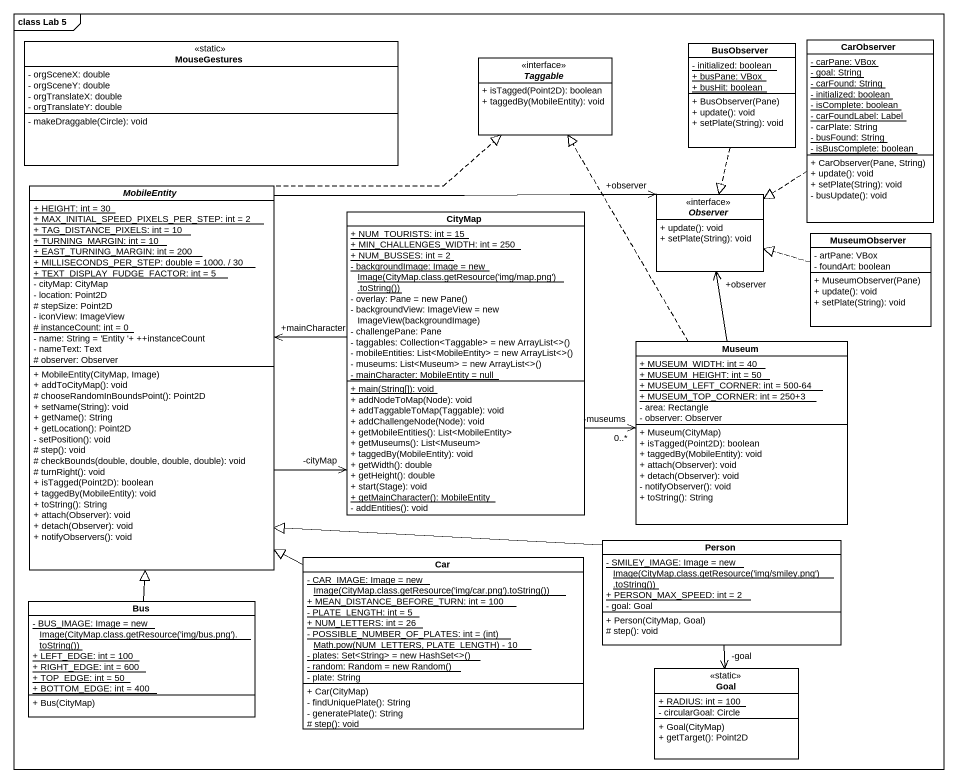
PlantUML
@startuml
mainframe class Lab 5
hide circle
hide empty members
skinparam classAttributeIconSize 0
class MouseGestures <<static>> {
  - orgSceneX: double
  - orgSceneY: double
  - orgTranslateX: double
  - orgTranslateY: double
  - makeDraggable(Circle): void
}
class BusObserver {
  {static} - initialized: boolean
  {static} + busPane: VBox
  {static} + busHit: boolean
  + BusObserver(Pane)
  + update(): void
  + setPlate(String): void
}
class CarObserver {
  {static} - carPane: VBox
  {static} - goal: String
  {static} - carFound: String
  {static} - initialized: boolean
  {static} - isComplete: boolean
  {static} - carFoundLabel: Label
  - carPlate: String
  {static} - busFound: String
  {static} - isBusComplete: boolean
  + CarObserver(Pane, String)
  + update(): void
  + setPlate(String): void
  - busUpdate(): void
}
interface Taggable <<interface>> {
  + isTagged(Point2D): boolean
  + taggedBy(MobileEntity): void
}
abstract class MobileEntity {
  {static} + HEIGHT: int = 30
  {static} + MAX_INITIAL_SPEED_PIXELS_PER_STEP: int = 2
  {static} + TAG_DISTANCE_PIXELS: int = 10
  {static} + TURNING_MARGIN: int = 10
  {static} + EAST_TURNING_MARGIN: int = 200
  {static} + MILLISECONDS_PER_STEP: double = 1000. / 30
  {static} + TEXT_DISPLAY_FUDGE_FACTOR: int = 5
  - cityMap: CityMap
  - location: Point2D
  # stepSize: Point2D
  - iconView: ImageView
  {static} # instanceCount: int = 0
  - name: String = 'Entity '+ ++instanceCount
  - nameText: Text
  # observer: Observer
  + MobileEntity(CityMap, Image)
  + addToCityMap(): void
  # chooseRandomInBoundsPoint(): Point2D
  + setName(String): void
  + getName(): String
  + getLocation(): Point2D
  - setPosition(): void
  # step(): void
  # checkBounds(double, double, double, double): void
  # turnRight(): void
  + isTagged(Point2D): boolean
  + taggedBy(MobileEntity): void
  + toString(): String
  + attach(Observer): void
  + detach(Observer): void
  + notifyObservers(): void
}
interface Observer <<interface>> {
  + update(): void
  + setPlate(String): void
}
class CityMap {
  {static} + NUM_TOURISTS: int = 15
  {static} + MIN_CHALLENGES_WIDTH: int = 250
  {static} + NUM_BUSSES: int = 2
  {static} {field} - backgroundImage: Image = new Image(CityMap.class.getResource('img/map.png') .toString())
  {field} - overlay: Pane = new Pane()
  {field} - backgroundView: ImageView = new ImageView(backgroundImage)
  - challengePane: Pane
  {field} - taggables: Collection<Taggable> = new ArrayList<>()
  {field} - mobileEntities: List<MobileEntity> = new ArrayList<>()
  {field} - museums: List<Museum> = new ArrayList<>()
  {static} - mainCharacter: MobileEntity = null
  {static} + main(String[]): void
  + addNodeToMap(Node): void
  + addTaggableToMap(Taggable): void
  + addChallengeNode(Node): void
  + getMobileEntities(): List<MobileEntity>
  + getMuseums(): List<Museum>
  + taggedBy(MobileEntity): void
  + getWidth(): double
  + getHeight(): double
  + start(Stage): void
  {static} + getMainCharacter(): MobileEntity
  - addEntities(): void
}
class MuseumObserver {
  - artPane: VBox
  - foundArt: boolean
  + MuseumObserver(Pane)
  + update(): void
  + setPlate(String): void
}
class Museum {
  {static} + MUSEUM_WIDTH: int = 40
  {static} + MUSEUM_HEIGHT: int = 50
  {static} + MUSEUM_LEFT_CORNER: int = 500-64
  {static} + MUSEUM_TOP_CORNER: int = 250+3
  - area: Rectangle
  - observer: Observer
  + Museum(CityMap)
  + isTagged(Point2D): boolean
  + taggedBy(MobileEntity): void
  + attach(Observer): void
  + detach(Observer): void
  - notifyObserver(): void
  + toString(): String
}
class "Person" as Person_ {
  {static} {field} - SMILEY_IMAGE: Image = new Image(CityMap.class.getResource('img/smiley.png') .toString())
  {static} + PERSON_MAX_SPEED: int = 2
  - goal: Goal
  + Person(CityMap, Goal)
  # step(): void
}
class Car {
  {static} {field} - CAR_IMAGE: Image = new Image(CityMap.class.getResource('img/car.png').toString())
  {static} + MEAN_DISTANCE_BEFORE_TURN: int = 100
  {static} - PLATE_LENGTH: int = 5
  {static} + NUM_LETTERS: int = 26
  {static} {field} - POSSIBLE_NUMBER_OF_PLATES: int = (int) Math.pow(NUM_LETTERS, PLATE_LENGTH) - 10
  {static} {field} - plates: Set<String> = new HashSet<>()
  {static} {field} - random: Random = new Random()
  - plate: String
  + Car(CityMap)
  - findUniquePlate(): String
  - generatePlate(): String
  # step(): void
}
class Bus {
  {static} {field} - BUS_IMAGE: Image = new Image(CityMap.class.getResource('img/bus.png').toString())
  {static} + LEFT_EDGE: int = 100
  {static} + RIGHT_EDGE: int = 600
  {static} + TOP_EDGE: int = 50
  {static} + BOTTOM_EDGE: int = 400
  + Bus(CityMap)
}
class Goal <<static>> {
  {static} + RADIUS: int = 100
  - circularGoal: Circle
  + Goal(CityMap)
  + getTarget(): Point2D
}
BusObserver ..|> Observer
CarObserver ..|> Observer
MobileEntity .up.|> Taggable
MobileEntity -right-> "+observer" Observer
MobileEntity -right-> "-cityMap" CityMap
CityMap -left-> "+mainCharacter" MobileEntity
CityMap -right-> "-museums\n0..*" Museum
MuseumObserver .left.|> Observer
Museum .up.|> Taggable
Museum -up-> "+observer" Observer
Person_ -left-|> MobileEntity
Person_ --> "-goal" Goal
Car -up-|> MobileEntity
Bus -up-|> MobileEntity
@enduml
